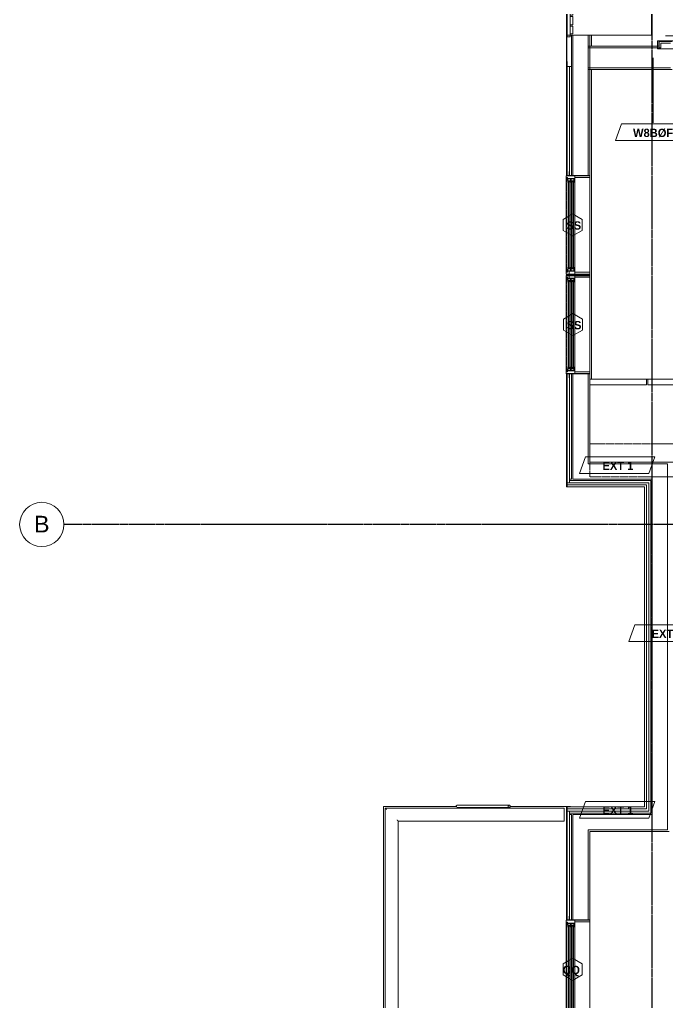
# Model space of a CAD drawing. Header units: inches. Extents: x -4058 to -1781, y 9814 to 12264.
# Drawn here: x -4057.8 to -3823.8, y 11362.6 to 11717.5 of the extents above; entities that cross this region are included whole.
import ezdxf

# ---------------------------------------------------------------- set-up
doc = ezdxf.new("R2010")
doc.units = ezdxf.units.IN
doc.header["$MEASUREMENT"] = 0
doc.linetypes.add('Dash', pattern=[0.25, 0.125, -0.125])
doc.linetypes.add('Grid Line 1_2_', pattern=[0.875, 0.5, -0.125, 0.125, -0.125])
for name, color, linetype, lineweight in [('0-1', 7, 'Continuous', 5), ('0-2', 7, 'Continuous', 9), ('0-4', 165, 'Continuous', 5), ('A-DETL-GENF-HDLN-1', 7, 'Dash', 9), ('A-DETL-GENF-HDLN-2', 1, 'Continuous', 18), ('A-DOOR-3', 31, 'Continuous', 9), ('A-DOOR-4', 31, 'Continuous', 30), ('A-FLOR-1', 7, 'Continuous', 9), ('A-FLOR-2', 192, 'Continuous', 9), ('A-FLOR-HRAL-1', 7, 'Continuous', 9), ('A-GENM-1', 7, 'Continuous', 9), ('A-GLAZ', 151, 'Continuous', 18), ('A-GLAZ-1', 10, 'Continuous', 30), ('A-GLAZ-2', 7, 'Continuous', 9), ('A-GLAZ-IDEN', 152, 'Continuous', 9), ('A-WALL', 113, 'Continuous', 18), ('A-WALL-1', 7, 'Continuous', 9), ('A-WALL-2', 250, 'Continuous', 18), ('A-WALL-3', 113, 'Continuous', 9), ('A-WALL-IDEN', 211, 'Continuous', 9), ('I-WALL-2', 2, 'Continuous', 9), ('Q-CASE', 31, 'Continuous', 9), ('Q-CASE-HDLN', 31, 'Dash', 9), ('Q-SPCQ', 91, 'Continuous', 9), ('S-BEAM-1', 7, 'Continuous', 9), ('S-GRID-1', 1, 'Grid Line 1_2_', 30), ('S-GRID-IDEN', 1, 'Continuous', 9), ('S-GRID-IDEN-1', 147, 'Continuous', 9)]:
    doc.layers.add(name, color=color, linetype=linetype, lineweight=lineweight)
doc.styles.add('Arial', font='arial.ttf', dxfattribs={"height": 6})
doc.styles.add('Century Gothic_B', font='GOTHICB.TTF', dxfattribs={"height": 3})

# ---------------------------------------------------------------- blocks, each defined once
blk = doc.blocks.new('Window-Double_Hung-Marvin-Essential - 2-WIDE _TEMP ALL LOW_ ESDH3066-3454268-UNIT PLANS - 2ND FLOOR')
at = {"layer": 'A-DETL-GENF-HDLN-1'}
blk.add_line((16.1, 4.22), (-16.5, 4.22), dxfattribs=at)
at = {"layer": 'A-DETL-GENF-HDLN-2'}
for p, q in [((-17.75, 4.28), (-17.16, 4.28)), ((-17.75, 4.28), (-17.75, 1.19)), ((-17.08, 3.87), (-17.16, 4.28)), ((-17.08, 3.87), (-16.19, 3.87)), ((-16.85, 4.25), (-16.85, 3.87)), ((-16.3, 4.25), (-16.85, 4.25)), ((-16.38, 3.77), (-16.72, 3.77)), ((-16.72, 3.77), (-16.72, 1.19)), ((-15.34, 3.69), (-16.56, 3.69)), ((-16.56, 2.75), (-16.56, 3.69)), ((-16.38, 3.87), (-16.38, 3.77)), ((-16.3, 4.01), (-16.3, 4.25)), ((-16.18, 4.01), (-16.3, 4.01)), ((-16.19, 3.97), (-16.1, 3.97)), ((-16.19, 3.87), (-16.19, 3.97)), ((-16.18, 4.22), (-16.1, 4.22)), ((-16.18, 4.22), (-16.18, 4.01)), ((-16.1, 3.97), (-16.1, 4.22)), ((-15.94, 2.87), (-15.94, 3.59)), ((-15.94, 3.59), (-15.28, 3.59)), ((-15.84, 2.88), (-15.84, 3.57)), ((-15.34, 3.69), (-15.28, 3.63)), ((-15.28, 3.59), (-15.28, 3.63)), ((15.34, 3.69), (15.28, 3.63)), ((15.28, 3.59), (15.28, 3.63)), ((15.94, 3.59), (15.28, 3.59)), ((15.34, 3.69), (16.56, 3.69)), ((15.84, 2.88), (15.84, 3.57)), ((15.94, 2.87), (15.94, 3.59)), ((16.18, 4.22), (16.1, 4.22)), ((16.1, 3.97), (16.1, 4.22)), ((16.19, 3.97), (16.1, 3.97)), ((16.18, 4.22), (16.18, 4.01)), ((16.18, 4.01), (16.3, 4.01)), ((16.19, 3.87), (16.19, 3.97)), ((17.08, 3.87), (16.19, 3.87)), ((16.3, 4.01), (16.3, 4.25)), ((16.3, 4.25), (16.85, 4.25)), ((16.38, 3.87), (16.38, 3.77)), ((16.38, 3.77), (16.72, 3.77)), ((16.56, 2.75), (16.56, 3.69)), ((16.72, 3.77), (16.72, 1.19)), ((16.85, 4.25), (16.85, 3.87)), ((17.08, 3.87), (17.16, 4.28)), ((17.75, 4.28), (17.16, 4.28)), ((17.75, 4.28), (17.75, 1.19)), ((-19.25, 3.23), (-19.25, 3.19)), ((-17.75, 3.23), (-19.25, 3.23)), ((-19.25, 3.19), (-17.9, 3.19)), ((-17.9, 3.19), (-17.9, 3.08)), ((-17.9, 3.08), (-17.75, 3.08)), ((-16.72, 1.19), (-17.75, 1.19)), ((-17.13, 1.16), (-17.13, -4.19)), ((-16.56, 2.75), (-15.34, 2.75)), ((-15.34, 2.47), (-16.56, 2.47)), ((-16.56, 1.53), (-16.56, 2.47)), ((-16.56, 1.53), (-15.34, 1.53)), ((-15.28, 2.87), (-15.94, 2.87)), ((-15.94, 1.65), (-15.94, 2.37)), ((-15.94, 2.37), (-15.28, 2.37)), ((-15.28, 1.65), (-15.94, 1.65)), ((-15.84, 1.66), (-15.84, 2.35)), ((-15.54, 3.01), (-15.54, 3.45)), ((-15.54, 1.79), (-15.54, 2.23)), ((-15.34, 2.75), (-15.28, 2.81)), ((-15.34, 2.47), (-15.28, 2.41)), ((-15.34, 1.53), (-15.28, 1.59)), ((-15.28, 2.81), (-15.28, 2.87)), ((-15.28, 2.37), (-15.28, 2.41)), ((-15.28, 1.59), (-15.28, 1.65)), ((15.28, 2.81), (15.28, 2.87)), ((15.28, 2.87), (15.94, 2.87)), ((15.34, 2.75), (15.28, 2.81)), ((15.34, 2.47), (15.28, 2.41)), ((15.28, 2.37), (15.28, 2.41)), ((15.94, 2.37), (15.28, 2.37)), ((15.28, 1.59), (15.28, 1.65)), ((15.28, 1.65), (15.94, 1.65)), ((15.34, 1.53), (15.28, 1.59)), ((16.56, 2.75), (15.34, 2.75)), ((15.34, 2.47), (16.56, 2.47)), ((16.56, 1.53), (15.34, 1.53)), ((15.54, 3.01), (15.54, 3.45)), ((15.54, 1.79), (15.54, 2.23)), ((15.84, 1.66), (15.84, 2.35)), ((15.94, 1.65), (15.94, 2.37)), ((16.56, 1.53), (16.56, 2.47)), ((16.72, 1.19), (17.75, 1.19)), ((17.12, -4.19), (17.12, 1.16)), ((17.75, 3.23), (19.25, 3.23)), ((17.9, 3.08), (17.75, 3.08)), ((17.9, 3.19), (17.9, 3.08)), ((19.25, 3.19), (17.9, 3.19)), ((19.25, 3.23), (19.25, 3.19)), ((-17.13, -4.19), (-17.75, -4.19)), ((17.12, -4.19), (17.75, -4.19))]:
    blk.add_line(p, q, dxfattribs=at)
at = {"layer": 'A-GLAZ'}
for p, q in [((15.84, 3.57), (-15.84, 3.57)), ((15.84, 3.45), (-15.84, 3.45)), ((15.84, 3.01), (-15.84, 3.01)), ((15.84, 2.88), (-15.84, 2.88)), ((15.84, 2.35), (-15.84, 2.35)), ((15.84, 2.23), (-15.84, 2.23)), ((15.84, 1.79), (-15.84, 1.79)), ((15.84, 1.66), (-15.84, 1.66))]:
    blk.add_line(p, q, dxfattribs=at)
at = {"layer": 'A-GLAZ-1'}
for p, q in [((-17.75, 4.28), (-17.75, 1.19)), ((17.75, 1.19), (17.75, 4.28)), ((-17.75, 1.16), (-17.75, -4.19)), ((17.75, -4.19), (17.75, 1.16))]:
    blk.add_line(p, q, dxfattribs=at)
at = {"layer": 'A-GLAZ-2'}
for p, q in [((17.75, 4.28), (-17.75, 4.28)), ((20.21, 4.25), (17.75, 4.25)), ((17.75, 4.19), (20.21, 4.19)), ((20.21, 4.19), (20.21, 4.25)), ((-17.75, 1.19), (17.75, 1.19)), ((-17.75, -4.19), (17.75, -4.19))]:
    blk.add_line(p, q, dxfattribs=at)
blk = doc.blocks.new('Window-Double_Hung-Marvin-Essential - 1-WIDE _TEMP ALL_ ESDH3066-3454283-UNIT PLANS - 2ND FLOOR')
at = {"layer": 'A-DETL-GENF-HDLN-1'}
blk.add_line((16.1, 4.22), (-16.5, 4.22), dxfattribs=at)
at = {"layer": 'A-DETL-GENF-HDLN-2'}
for p, q in [((-17.75, 4.28), (-17.16, 4.28)), ((-17.75, 4.28), (-17.75, 1.19)), ((-17.08, 3.87), (-17.16, 4.28)), ((-17.08, 3.87), (-16.19, 3.87)), ((-16.85, 4.25), (-16.85, 3.87)), ((-16.3, 4.25), (-16.85, 4.25)), ((-16.38, 3.77), (-16.72, 3.77)), ((-16.72, 3.77), (-16.72, 1.19)), ((-15.34, 3.69), (-16.56, 3.69)), ((-16.56, 2.75), (-16.56, 3.69)), ((-16.38, 3.87), (-16.38, 3.77)), ((-16.3, 4.01), (-16.3, 4.25)), ((-16.18, 4.01), (-16.3, 4.01)), ((-16.19, 3.97), (-16.1, 3.97)), ((-16.19, 3.87), (-16.19, 3.97)), ((-16.18, 4.22), (-16.1, 4.22)), ((-16.18, 4.22), (-16.18, 4.01)), ((-16.1, 3.97), (-16.1, 4.22)), ((-15.94, 2.87), (-15.94, 3.59)), ((-15.94, 3.59), (-15.28, 3.59)), ((-15.84, 2.88), (-15.84, 3.57)), ((-15.34, 3.69), (-15.28, 3.63)), ((-15.28, 3.59), (-15.28, 3.63)), ((15.34, 3.69), (15.28, 3.63)), ((15.28, 3.59), (15.28, 3.63)), ((15.94, 3.59), (15.28, 3.59)), ((15.34, 3.69), (16.56, 3.69)), ((15.84, 2.88), (15.84, 3.57)), ((15.94, 2.87), (15.94, 3.59)), ((16.18, 4.22), (16.1, 4.22)), ((16.1, 3.97), (16.1, 4.22)), ((16.19, 3.97), (16.1, 3.97)), ((16.18, 4.22), (16.18, 4.01)), ((16.18, 4.01), (16.3, 4.01)), ((16.19, 3.87), (16.19, 3.97)), ((17.08, 3.87), (16.19, 3.87)), ((16.3, 4.01), (16.3, 4.25)), ((16.3, 4.25), (16.85, 4.25)), ((16.38, 3.87), (16.38, 3.77)), ((16.38, 3.77), (16.72, 3.77)), ((16.56, 2.75), (16.56, 3.69)), ((16.72, 3.77), (16.72, 1.19)), ((16.85, 4.25), (16.85, 3.87)), ((17.08, 3.87), (17.16, 4.28)), ((17.75, 4.28), (17.16, 4.28)), ((17.75, 4.28), (17.75, 1.19)), ((-19.25, 3.23), (-19.25, 3.19)), ((-17.75, 3.23), (-19.25, 3.23)), ((-19.25, 3.19), (-17.9, 3.19)), ((-17.9, 3.19), (-17.9, 3.08)), ((-17.9, 3.08), (-17.75, 3.08)), ((-16.72, 1.19), (-17.75, 1.19)), ((-17.13, 1.16), (-17.13, -4.19)), ((-16.56, 2.75), (-15.34, 2.75)), ((-15.34, 2.47), (-16.56, 2.47)), ((-16.56, 1.53), (-16.56, 2.47)), ((-16.56, 1.53), (-15.34, 1.53)), ((-15.28, 2.87), (-15.94, 2.87)), ((-15.94, 1.65), (-15.94, 2.37)), ((-15.94, 2.37), (-15.28, 2.37)), ((-15.28, 1.65), (-15.94, 1.65)), ((-15.84, 1.66), (-15.84, 2.35)), ((-15.54, 3.01), (-15.54, 3.45)), ((-15.54, 1.79), (-15.54, 2.23)), ((-15.34, 2.75), (-15.28, 2.81)), ((-15.34, 2.47), (-15.28, 2.41)), ((-15.34, 1.53), (-15.28, 1.59)), ((-15.28, 2.81), (-15.28, 2.87)), ((-15.28, 2.37), (-15.28, 2.41)), ((-15.28, 1.59), (-15.28, 1.65)), ((15.28, 2.81), (15.28, 2.87)), ((15.28, 2.87), (15.94, 2.87)), ((15.34, 2.75), (15.28, 2.81)), ((15.34, 2.47), (15.28, 2.41)), ((15.28, 2.37), (15.28, 2.41)), ((15.94, 2.37), (15.28, 2.37)), ((15.28, 1.59), (15.28, 1.65)), ((15.28, 1.65), (15.94, 1.65)), ((15.34, 1.53), (15.28, 1.59)), ((16.56, 2.75), (15.34, 2.75)), ((15.34, 2.47), (16.56, 2.47)), ((16.56, 1.53), (15.34, 1.53)), ((15.54, 3.01), (15.54, 3.45)), ((15.54, 1.79), (15.54, 2.23)), ((15.84, 1.66), (15.84, 2.35)), ((15.94, 1.65), (15.94, 2.37)), ((16.56, 1.53), (16.56, 2.47)), ((16.72, 1.19), (17.75, 1.19)), ((17.12, -4.19), (17.12, 1.16)), ((17.75, 3.23), (19.25, 3.23)), ((17.9, 3.08), (17.75, 3.08)), ((17.9, 3.19), (17.9, 3.08)), ((19.25, 3.19), (17.9, 3.19)), ((19.25, 3.23), (19.25, 3.19)), ((-17.13, -4.19), (-17.75, -4.19)), ((17.12, -4.19), (17.75, -4.19))]:
    blk.add_line(p, q, dxfattribs=at)
at = {"layer": 'A-GLAZ'}
for p, q in [((15.84, 3.57), (-15.84, 3.57)), ((15.84, 3.45), (-15.84, 3.45)), ((15.84, 3.01), (-15.84, 3.01)), ((15.84, 2.88), (-15.84, 2.88)), ((15.84, 2.35), (-15.84, 2.35)), ((15.84, 2.23), (-15.84, 2.23)), ((15.84, 1.79), (-15.84, 1.79)), ((15.84, 1.66), (-15.84, 1.66))]:
    blk.add_line(p, q, dxfattribs=at)
at = {"layer": 'A-GLAZ-1'}
for p, q in [((-17.75, 4.28), (-17.75, 1.19)), ((17.75, 1.19), (17.75, 4.28)), ((-17.75, 1.16), (-17.75, -4.19)), ((17.75, -4.19), (17.75, 1.16))]:
    blk.add_line(p, q, dxfattribs=at)
at = {"layer": 'A-GLAZ-2'}
for p, q in [((17.75, 4.28), (-17.75, 4.28)), ((19.62, 4.25), (17.75, 4.25)), ((17.75, 4.19), (19.62, 4.19)), ((19.62, 4.19), (19.62, 4.25)), ((-17.75, 1.19), (17.75, 1.19)), ((-17.75, -4.19), (17.75, -4.19))]:
    blk.add_line(p, q, dxfattribs=at)
blk = doc.blocks.new('V-Series_EWC4_SPVU_RFA_2015 - 2ND AND 3RD FLOOR-2226480-UNIT PLANS - 2ND FLOOR')
at = {"layer": 'A-GENM-1'}
for p, q in [((-3859.97, 11740.34), (-3859.97, 11739.78)), ((-3858.97, 11740.34), (-3859.97, 11740.34)), ((-3859.97, 11739.78), (-3859.97, 11711.9)), ((-3858.97, 11739.78), (-3859.97, 11739.78)), ((-3859.97, 11739.78), (-3858.97, 11739.78)), ((-3858.97, 11739.78), (-3858.97, 11740.34)), ((-3858.97, 11711.9), (-3858.97, 11739.78)), ((-3829.54, 11739.78), (-3858.97, 11739.78)), ((-3858.97, 11739.78), (-3858.97, 11739.34)), ((-3829.54, 11711.9), (-3829.54, 11739.78)), ((-3858.97, 11739.34), (-3857.97, 11739.34)), ((-3857.97, 11736.54), (-3858.97, 11736.54)), ((-3858.97, 11736.54), (-3858.97, 11736.04)), ((-3858.97, 11736.04), (-3857.97, 11736.04)), ((-3857.97, 11739.34), (-3857.97, 11736.54)), ((-3857.97, 11736.04), (-3857.97, 11733.06)), ((-3857.97, 11733.06), (-3858.97, 11733.06)), ((-3858.97, 11733.06), (-3858.97, 11732.56)), ((-3858.97, 11732.56), (-3857.97, 11732.56)), ((-3857.97, 11732.56), (-3857.97, 11729.57)), ((-3857.97, 11729.57), (-3858.97, 11729.57)), ((-3858.97, 11729.57), (-3858.97, 11729.07)), ((-3858.97, 11729.07), (-3857.97, 11729.07)), ((-3857.97, 11729.07), (-3857.97, 11726.09)), ((-3857.97, 11726.09), (-3858.97, 11726.09)), ((-3858.97, 11726.09), (-3858.97, 11725.59)), ((-3858.97, 11725.59), (-3857.97, 11725.59)), ((-3857.97, 11725.59), (-3857.97, 11722.61)), ((-3857.97, 11722.61), (-3858.97, 11722.61)), ((-3858.97, 11722.61), (-3858.97, 11722.11)), ((-3858.97, 11722.11), (-3857.97, 11722.11)), ((-3857.97, 11722.11), (-3857.97, 11719.12)), ((-3857.97, 11719.12), (-3858.97, 11719.12)), ((-3858.97, 11719.12), (-3858.97, 11718.62)), ((-3858.97, 11718.62), (-3857.97, 11718.62)), ((-3857.97, 11718.62), (-3857.97, 11715.64)), ((-3857.97, 11715.64), (-3858.97, 11715.64)), ((-3858.97, 11715.64), (-3858.97, 11715.14)), ((-3858.97, 11715.14), (-3857.97, 11715.14)), ((-3857.97, 11715.14), (-3857.97, 11712.34)), ((-3859.97, 11711.9), (-3858.97, 11711.9)), ((-3859.97, 11711.9), (-3859.97, 11711.34)), ((-3858.97, 11711.9), (-3859.97, 11711.9)), ((-3859.97, 11711.34), (-3858.97, 11711.34)), ((-3857.97, 11712.34), (-3858.97, 11712.34)), ((-3858.97, 11712.34), (-3858.97, 11711.9)), ((-3858.97, 11711.34), (-3858.97, 11711.9)), ((-3858.97, 11711.9), (-3829.54, 11711.9))]:
    blk.add_line(p, q, dxfattribs=at)
blk = doc.blocks.new('Perforated Panel at Magic-Pak - hvac panel - 2nd floor 2-2702973-UNIT PLANS - 2ND FLOOR')
at = {"layer": 'A-GLAZ-2'}
for p, q in [((19.01, 4.19), (-19.01, 4.19)), ((-19.01, 4.12), (19.01, 4.12))]:
    blk.add_line(p, q, dxfattribs=at)
blk = doc.blocks.new('Window-Double_Hung-Marvin-Essential - 2-WIDE _TEMP ALL LOW_ ESDH3066-3454271-UNIT PLANS - 2ND FLOOR')
at = {"layer": 'A-DETL-GENF-HDLN-1'}
blk.add_line((16.1, -4.22), (-16.5, -4.22), dxfattribs=at)
at = {"layer": 'A-DETL-GENF-HDLN-2'}
for p, q in [((-17.13, 4.19), (-17.75, 4.19)), ((-17.13, -1.16), (-17.13, 4.19)), ((17.12, 4.19), (17.75, 4.19)), ((17.12, 4.19), (17.12, -1.16)), ((-19.25, -3.23), (-19.25, -3.19)), ((-19.25, -3.19), (-17.9, -3.19)), ((-17.75, -3.23), (-19.25, -3.23)), ((-17.9, -3.19), (-17.9, -3.08)), ((-17.9, -3.08), (-17.75, -3.08)), ((-16.72, -1.19), (-17.75, -1.19)), ((-17.75, -4.28), (-17.75, -1.19)), ((-16.72, -3.77), (-16.72, -1.19)), ((-16.56, -1.53), (-15.34, -1.53)), ((-16.56, -1.53), (-16.56, -2.47)), ((-15.34, -2.47), (-16.56, -2.47)), ((-16.56, -2.75), (-15.34, -2.75)), ((-16.56, -2.75), (-16.56, -3.69)), ((-15.28, -1.65), (-15.94, -1.65)), ((-15.94, -1.65), (-15.94, -2.37)), ((-15.94, -2.37), (-15.28, -2.37)), ((-15.28, -2.87), (-15.94, -2.87)), ((-15.94, -2.87), (-15.94, -3.59)), ((-15.84, -1.66), (-15.84, -2.35)), ((-15.84, -2.88), (-15.84, -3.57)), ((-15.54, -1.79), (-15.54, -2.23)), ((-15.54, -3.01), (-15.54, -3.45)), ((-15.34, -1.53), (-15.28, -1.59)), ((-15.34, -2.47), (-15.28, -2.41)), ((-15.34, -2.75), (-15.28, -2.81)), ((-15.28, -1.59), (-15.28, -1.65)), ((-15.28, -2.37), (-15.28, -2.41)), ((-15.28, -2.81), (-15.28, -2.87)), ((15.34, -1.53), (15.28, -1.59)), ((15.28, -1.59), (15.28, -1.65)), ((15.28, -1.65), (15.94, -1.65)), ((15.28, -2.37), (15.28, -2.41)), ((15.94, -2.37), (15.28, -2.37)), ((15.34, -2.47), (15.28, -2.41)), ((15.34, -2.75), (15.28, -2.81)), ((15.28, -2.81), (15.28, -2.87)), ((15.28, -2.87), (15.94, -2.87)), ((16.56, -1.53), (15.34, -1.53)), ((15.34, -2.47), (16.56, -2.47)), ((16.56, -2.75), (15.34, -2.75)), ((15.54, -1.79), (15.54, -2.23)), ((15.54, -3.01), (15.54, -3.45)), ((15.84, -1.66), (15.84, -2.35)), ((15.84, -2.88), (15.84, -3.57)), ((15.94, -1.65), (15.94, -2.37)), ((15.94, -2.87), (15.94, -3.59)), ((16.56, -1.53), (16.56, -2.47)), ((16.56, -2.75), (16.56, -3.69)), ((16.72, -3.77), (16.72, -1.19)), ((16.72, -1.19), (17.75, -1.19)), ((17.75, -4.28), (17.75, -1.19)), ((17.9, -3.08), (17.75, -3.08)), ((17.75, -3.23), (19.25, -3.23)), ((17.9, -3.19), (17.9, -3.08)), ((19.25, -3.19), (17.9, -3.19)), ((19.25, -3.23), (19.25, -3.19)), ((-17.75, -4.28), (-17.16, -4.28)), ((-17.08, -3.87), (-17.16, -4.28)), ((-17.08, -3.87), (-16.19, -3.87)), ((-16.85, -4.25), (-16.85, -3.87)), ((-16.3, -4.25), (-16.85, -4.25)), ((-16.38, -3.77), (-16.72, -3.77)), ((-15.34, -3.69), (-16.56, -3.69)), ((-16.38, -3.87), (-16.38, -3.77)), ((-16.18, -4.01), (-16.3, -4.01)), ((-16.3, -4.01), (-16.3, -4.25)), ((-16.19, -3.87), (-16.19, -3.97)), ((-16.19, -3.97), (-16.1, -3.97)), ((-16.18, -4.22), (-16.18, -4.01)), ((-16.18, -4.22), (-16.1, -4.22)), ((-16.1, -3.97), (-16.1, -4.22)), ((-15.94, -3.59), (-15.28, -3.59)), ((-15.34, -3.69), (-15.28, -3.63)), ((-15.28, -3.59), (-15.28, -3.63)), ((15.28, -3.59), (15.28, -3.63)), ((15.94, -3.59), (15.28, -3.59)), ((15.34, -3.69), (15.28, -3.63)), ((15.34, -3.69), (16.56, -3.69)), ((16.19, -3.97), (16.1, -3.97)), ((16.1, -3.97), (16.1, -4.22)), ((16.18, -4.22), (16.1, -4.22)), ((16.18, -4.22), (16.18, -4.01)), ((16.18, -4.01), (16.3, -4.01)), ((17.08, -3.87), (16.19, -3.87)), ((16.19, -3.87), (16.19, -3.97)), ((16.3, -4.01), (16.3, -4.25)), ((16.3, -4.25), (16.85, -4.25)), ((16.38, -3.87), (16.38, -3.77)), ((16.38, -3.77), (16.72, -3.77)), ((16.85, -4.25), (16.85, -3.87)), ((17.08, -3.87), (17.16, -4.28)), ((17.75, -4.28), (17.16, -4.28))]:
    blk.add_line(p, q, dxfattribs=at)
at = {"layer": 'A-GLAZ'}
for p, q in [((15.84, -1.66), (-15.84, -1.66)), ((15.84, -1.79), (-15.84, -1.79)), ((15.84, -2.23), (-15.84, -2.23)), ((15.84, -2.35), (-15.84, -2.35)), ((15.84, -2.88), (-15.84, -2.88)), ((15.84, -3.01), (-15.84, -3.01)), ((15.84, -3.45), (-15.84, -3.45)), ((15.84, -3.57), (-15.84, -3.57))]:
    blk.add_line(p, q, dxfattribs=at)
at = {"layer": 'A-GLAZ-1'}
for p, q in [((-17.75, -1.16), (-17.75, 4.19)), ((17.75, 4.19), (17.75, -1.16)), ((-17.75, -4.28), (-17.75, -1.19)), ((17.75, -1.19), (17.75, -4.28))]:
    blk.add_line(p, q, dxfattribs=at)
at = {"layer": 'A-GLAZ-2'}
for p, q in [((-17.75, 4.19), (17.75, 4.19)), ((-17.75, -1.19), (17.75, -1.19)), ((17.75, -4.28), (-17.75, -4.28)), ((17.75, -4.19), (20.21, -4.19)), ((20.21, -4.25), (17.75, -4.25)), ((20.21, -4.19), (20.21, -4.25))]:
    blk.add_line(p, q, dxfattribs=at)
blk = doc.blocks.new('Railing - Baluster_01-2700443-UNIT PLANS - 2ND FLOOR')
at = {"layer": 'A-FLOR-HRAL-1'}
for p, q in [((-0.59, 1.18), (0.59, 1.18)), ((-0.59, 0.59), (-0.59, 1.18)), ((0.59, 1.18), (0.59, 0.59))]:
    blk.add_line(p, q, dxfattribs=at)
blk = doc.blocks.new('Railing - Railing-3290136-UNIT PLANS - 2ND FLOOR')
at = {"layer": 'A-FLOR-HRAL-1'}
for p, q in [((-3925.72, 11432.75), (-3925.72, 11126.83)), ((-3861.11, 11432.75), (-3925.72, 11432.75)), ((-3861.11, 11432.75), (-3861.11, 11432.28)), ((-3861.11, 11432.28), (-3861.11, 11428.5)), ((-3921, 11131.55), (-3921, 11428.03)), ((-3921, 11428.03), (-3861.11, 11428.03)), ((-3861.11, 11428.5), (-3861.11, 11428.03)), ((-3861.92, 11131.55), (-3921, 11131.55)), ((-3861.92, 11131.55), (-3861.92, 11131.08)), ((-3861.92, 11131.08), (-3861.92, 11127.3)), ((-3925.72, 11126.83), (-3861.92, 11126.83)), ((-3861.92, 11127.3), (-3861.92, 11126.83))]:
    blk.add_line(p, q, dxfattribs=at)
for points, knots in [([(-3925.25, 11432.28), (-3925.29, 11432.32), (-3925.35, 11432.38), (-3925.43, 11432.46), (-3925.48, 11432.51), (-3925.51, 11432.54), (-3925.55, 11432.58), (-3925.58, 11432.61), (-3925.61, 11432.63), (-3925.63, 11432.66), (-3925.66, 11432.69), (-3925.69, 11432.72), (-3925.72, 11432.74), (-3925.72, 11432.75), (-3925.72, 11432.75)], [0, 0, 0, 0, 0.166667, 0.25, 0.333333, 0.375, 0.416667, 0.5, 0.541667, 0.583333, 0.666667, 0.75, 0.833333, 1, 1, 1, 1]), ([(-3921, 11428.03), (-3921, 11428.03), (-3921.01, 11428.04), (-3921.03, 11428.06), (-3921.06, 11428.09), (-3921.09, 11428.12), (-3921.12, 11428.14), (-3921.14, 11428.17), (-3921.18, 11428.21), (-3921.23, 11428.25), (-3921.26, 11428.29), (-3921.3, 11428.33), (-3921.37, 11428.4), (-3921.43, 11428.46), (-3921.47, 11428.5)], [0, 0, 0, 0, 0.166667, 0.25, 0.333333, 0.416667, 0.458333, 0.5, 0.583333, 0.666667, 0.708333, 0.75, 0.833333, 1, 1, 1, 1]), ([(-3921.47, 11131.08), (-3921.43, 11131.12), (-3921.37, 11131.18), (-3921.29, 11131.26), (-3921.24, 11131.31), (-3921.21, 11131.34), (-3921.18, 11131.38), (-3921.14, 11131.41), (-3921.12, 11131.43), (-3921.09, 11131.46), (-3921.06, 11131.49), (-3921.03, 11131.52), (-3921.01, 11131.54), (-3921, 11131.55), (-3921, 11131.55)], [-1, -1, -1, -1, -0.833333, -0.75, -0.666667, -0.625, -0.583333, -0.5, -0.458333, -0.416667, -0.333333, -0.25, -0.166667, 0, 0, 0, 0]), ([(-3925.72, 11126.83), (-3925.72, 11126.83), (-3925.72, 11126.84), (-3925.69, 11126.86), (-3925.66, 11126.89), (-3925.63, 11126.92), (-3925.61, 11126.94), (-3925.58, 11126.97), (-3925.55, 11127), (-3925.51, 11127.04), (-3925.48, 11127.07), (-3925.43, 11127.12), (-3925.35, 11127.2), (-3925.29, 11127.26), (-3925.25, 11127.3)], [-1, -1, -1, -1, -0.833333, -0.75, -0.666667, -0.583333, -0.541667, -0.5, -0.416667, -0.375, -0.333333, -0.25, -0.166667, 0, 0, 0, 0])]:
    blk.add_open_spline(points, degree=3, knots=knots, dxfattribs=at)
at = {"extrusion": (0, 0, -1), "zscale": -1, "rotation": 90}
blk.add_blockref('Railing - Baluster_01-2700443-UNIT PLANS - 2ND FLOOR', (3862.51, 11129.19), dxfattribs=at)
blk = doc.blocks.new('Walls 61 - Walls 1-3299424-UNIT PLANS - 2ND FLOOR')
at = {"layer": 'S-BEAM-1'}
for p, q in [((-3880.94, 11433.78), (-3899.88, 11433.78)), ((-3899.88, 11433.03), (-3880.94, 11433.03))]:
    blk.add_line(p, q, dxfattribs=at)
at = {"layer": 'S-BEAM-1', "flags": 128}
for points in [[(-3880.94, 11433.78), (-3881.03, 11433.77), (-3881.12, 11433.73), (-3881.2, 11433.68), (-3881.27, 11433.62), (-3881.31, 11433.54), (-3881.33, 11433.45), (-3881.33, 11433.36), (-3881.31, 11433.27), (-3881.27, 11433.19), (-3881.2, 11433.12), (-3881.12, 11433.07), (-3881.03, 11433.04), (-3880.94, 11433.03)], [(-3880.94, 11433.03), (-3880.84, 11433.04), (-3880.75, 11433.07), (-3880.67, 11433.12), (-3880.61, 11433.19), (-3880.56, 11433.27), (-3880.54, 11433.36), (-3880.54, 11433.45), (-3880.56, 11433.54), (-3880.61, 11433.62), (-3880.67, 11433.68), (-3880.75, 11433.73), (-3880.84, 11433.77), (-3880.94, 11433.78)]]:
    blk.add_lwpolyline(points, dxfattribs=at)
at = {"layer": 'S-BEAM-1'}
blk.add_ellipse((-3899.88, 11433.4), major_axis=(0, 0.375), ratio=0.93544, start_param=0, end_param=1.570796, dxfattribs=at)
blk = doc.blocks.new('CTR - 1st Phase - Shell_rvt-1-UNIT PLANS - 2ND FLOOR')
at = {"layer": 'A-FLOR-1'}
for p, q in [((-3899.85, 11433.39), (-3926.36, 11433.39)), ((-3926.36, 11433.39), (-3926.36, 11126.19)), ((-3858.86, 11433.39), (-3880.54, 11433.39)), ((-3858.86, 11433.2), (-3858.86, 11433.39))]:
    blk.add_line(p, q, dxfattribs=at)
at = {"layer": 'A-WALL-1'}
for p, q in [((-3851.85, 11711.9), (-3858.47, 11711.9)), ((-3858.47, 11711.9), (-3858.47, 11700.63)), ((-3851.85, 11661.14), (-3851.85, 11711.9)), ((-3859.97, 11702.38), (-3860.22, 11702.38)), ((-3860.22, 11702.38), (-3860.22, 11663.6)), ((-3859.97, 11700.63), (-3859.97, 11702.38)), ((-3858.47, 11700.63), (-3859.97, 11700.63)), ((-3857.22, 11661.14), (-3857.19, 11661.14)), ((-3860.22, 11625.64), (-3860.22, 11625.14)), ((-3857.19, 11625.64), (-3857.22, 11625.64)), ((-3857.22, 11625.14), (-3857.19, 11625.14)), ((-3851.85, 11625.14), (-3851.85, 11625.64)), ((-3860.22, 11587.18), (-3860.22, 11557.65)), ((-3857.19, 11589.64), (-3857.22, 11589.64)), ((-3851.85, 11587.65), (-3851.85, 11589.64)), ((-3860.22, 11557.65), (-3860.22, 11548.78)), ((-3860.22, 11548.78), (-3859.97, 11548.78)), ((-3859.97, 11548.78), (-3832.07, 11548.78)), ((-3832.07, 11548.78), (-3832.07, 11433.2)), ((-3859.97, 11433.2), (-3860.22, 11433.2)), ((-3860.22, 11433.2), (-3860.22, 11424.33)), ((-3832.07, 11433.2), (-3859.97, 11433.2)), ((-3860.22, 11424.33), (-3860.22, 11394.15)), ((-3851.85, 11392.28), (-3851.85, 11424.33)), ((-3851.85, 11424.33), (-3823.2, 11424.33)), ((-3857.22, 11392.28), (-3857.19, 11392.28))]:
    blk.add_line(p, q, dxfattribs=at)
at = {"layer": 'A-WALL-2'}
for p, q in [((-3857.97, 11711.9), (-3857.97, 11661.14)), ((-3852.47, 11711.9), (-3852.47, 11661.14)), ((-3859.97, 11700.63), (-3859.97, 11661.14)), ((-3859.22, 11700.63), (-3859.22, 11661.14)), ((-3858.47, 11700.63), (-3858.47, 11661.14)), ((-3859.97, 11625.64), (-3859.97, 11625.14)), ((-3859.22, 11625.64), (-3859.22, 11625.14)), ((-3858.47, 11625.64), (-3858.47, 11625.14)), ((-3857.97, 11625.64), (-3857.97, 11625.14)), ((-3852.47, 11625.64), (-3852.47, 11625.14)), ((-3859.97, 11589.64), (-3859.97, 11557.65)), ((-3859.22, 11589.64), (-3859.22, 11557.65)), ((-3858.47, 11589.64), (-3858.47, 11557.65)), ((-3857.97, 11589.64), (-3857.97, 11557.65)), ((-3852.47, 11589.64), (-3852.47, 11557.65)), ((-3859.97, 11550.28), (-3859.97, 11557.65)), ((-3859.22, 11551.53), (-3859.22, 11557.65)), ((-3858.47, 11551.53), (-3858.47, 11557.65)), ((-3857.97, 11557.03), (-3857.97, 11557.65)), ((-3857.97, 11551.53), (-3857.97, 11557.03)), ((-3852.47, 11557.03), (-3852.47, 11557.65)), ((-3823.82, 11557.03), (-3852.47, 11557.03)), ((-3823.82, 11557.03), (-3823.82, 11551.53)), ((-3859.22, 11551.03), (-3859.22, 11551.53)), ((-3858.47, 11551.53), (-3859.22, 11551.53)), ((-3858.47, 11551.53), (-3859.22, 11551.53)), ((-3829.32, 11551.53), (-3857.97, 11551.53)), ((-3829.32, 11551.53), (-3829.32, 11551.03)), ((-3823.82, 11551.53), (-3823.82, 11548.78)), ((-3859.97, 11549.53), (-3859.97, 11550.28)), ((-3859.22, 11550.28), (-3859.97, 11550.28)), ((-3859.22, 11550.28), (-3859.97, 11550.28)), ((-3859.97, 11548.78), (-3859.97, 11549.53)), ((-3831.32, 11549.53), (-3859.97, 11549.53)), ((-3859.22, 11550.28), (-3859.22, 11551.03)), ((-3829.82, 11551.03), (-3859.22, 11551.03)), ((-3830.57, 11550.28), (-3859.22, 11550.28)), ((-3831.32, 11549.53), (-3831.32, 11548.78)), ((-3831.32, 11433.2), (-3831.32, 11548.78)), ((-3830.57, 11550.28), (-3830.57, 11549.53)), ((-3830.57, 11549.53), (-3830.57, 11548.78)), ((-3830.57, 11433.2), (-3830.57, 11548.78)), ((-3829.82, 11551.03), (-3829.82, 11550.28)), ((-3829.82, 11550.28), (-3829.82, 11548.78)), ((-3829.82, 11433.2), (-3829.82, 11548.78)), ((-3829.32, 11551.03), (-3829.32, 11548.78)), ((-3829.32, 11433.2), (-3829.32, 11548.78)), ((-3823.82, 11433.2), (-3823.82, 11548.78)), ((-3859.97, 11432.45), (-3859.97, 11433.2)), ((-3859.97, 11431.7), (-3859.97, 11432.45)), ((-3831.32, 11432.45), (-3859.97, 11432.45)), ((-3859.97, 11424.33), (-3859.97, 11431.7)), ((-3859.97, 11431.7), (-3859.22, 11431.7)), ((-3859.22, 11431.7), (-3859.97, 11431.7)), ((-3859.22, 11430.95), (-3859.22, 11431.7)), ((-3830.57, 11431.7), (-3859.22, 11431.7)), ((-3859.22, 11430.45), (-3859.22, 11430.95)), ((-3829.82, 11430.95), (-3859.22, 11430.95)), ((-3831.32, 11433.2), (-3831.32, 11432.45)), ((-3830.57, 11433.2), (-3830.57, 11432.45)), ((-3830.57, 11432.45), (-3830.57, 11431.7)), ((-3829.82, 11433.2), (-3829.82, 11431.7)), ((-3829.82, 11431.7), (-3829.82, 11430.95)), ((-3829.32, 11433.2), (-3829.32, 11430.95)), ((-3829.32, 11430.95), (-3829.32, 11430.45)), ((-3823.82, 11433.2), (-3823.82, 11430.45)), ((-3859.22, 11424.33), (-3859.22, 11430.45)), ((-3859.22, 11430.45), (-3858.47, 11430.45)), ((-3858.47, 11430.45), (-3859.22, 11430.45)), ((-3858.47, 11424.33), (-3858.47, 11430.45)), ((-3857.97, 11424.95), (-3857.97, 11430.45)), ((-3829.32, 11430.45), (-3857.97, 11430.45)), ((-3823.82, 11430.45), (-3823.82, 11424.95)), ((-3859.97, 11424.33), (-3859.97, 11392.28)), ((-3859.22, 11424.33), (-3859.22, 11392.28)), ((-3858.47, 11424.33), (-3858.47, 11392.28)), ((-3857.97, 11424.33), (-3857.97, 11424.95)), ((-3857.97, 11424.33), (-3857.97, 11392.28)), ((-3852.47, 11424.33), (-3852.47, 11424.95)), ((-3823.82, 11424.95), (-3852.47, 11424.95)), ((-3852.47, 11424.33), (-3852.47, 11392.28))]:
    blk.add_line(p, q, dxfattribs=at)
at = {"layer": '0-2'}
for name, p, rotation in [('Perforated Panel at Magic-Pak - hvac panel - 2nd floor 2-2702973-UNIT PLANS - 2ND FLOOR', (-3856.04, 11721.39), 89.99999999999991), ('Window-Double_Hung-Marvin-Essential - 2-WIDE _TEMP ALL LOW_ ESDH3066-3454268-UNIT PLANS - 2ND FLOOR', (-3856.04, 11643.39), 89.99999999999991), ('Window-Double_Hung-Marvin-Essential - 2-WIDE _TEMP ALL LOW_ ESDH3066-3454271-UNIT PLANS - 2ND FLOOR', (-3856.04, 11607.39), 269.9999999999999), ('Window-Double_Hung-Marvin-Essential - 1-WIDE _TEMP ALL_ ESDH3066-3454283-UNIT PLANS - 2ND FLOOR', (-3856.04, 11374.53), 89.99999999999991)]:
    blk.add_blockref(name, p, dxfattribs=dict(at, rotation=rotation))
for name in ['V-Series_EWC4_SPVU_RFA_2015 - 2ND AND 3RD FLOOR-2226480-UNIT PLANS - 2ND FLOOR', 'Railing - Railing-3290136-UNIT PLANS - 2ND FLOOR', 'Walls 61 - Walls 1-3299424-UNIT PLANS - 2ND FLOOR']:
    blk.add_blockref(name, (0, 0), dxfattribs=at)
blk = doc.blocks.new('Grid - Grid Head - Circle-1738874-UNIT PLANS - 2ND FLOOR')
at = {"layer": 'S-GRID-IDEN-1'}
for start, end in [(360, 180), (180, 360)]:
    blk.add_arc((0, 0), 0.25, start, end, dxfattribs=at)
blk = doc.blocks.new('CTR - 1st Phase - Structure_rvt-1-UNIT PLANS - 2ND FLOOR')
at = {"layer": 'S-GRID-1'}
for p, q in [((-3829.32, 9814.03), (-3829.32, 12247.5)), ((-1781.27, 11535.19), (-4041.78, 11535.19))]:
    blk.add_line(p, q, dxfattribs=at)
at = {"layer": '0-4', "xscale": 31.99999999999999, "yscale": 31.99999999999999, "zscale": 31.99999999999999, "rotation": 89.99999999999987}
blk.add_blockref('Grid - Grid Head - Circle-1738874-UNIT PLANS - 2ND FLOOR', (-4049.78, 11535.19), dxfattribs=at)
at = {"layer": 'S-GRID-IDEN', "insert": (-4052.58, 11538.32), "char_height": 6, "width": 6.767, "attachment_point": 1, "style": 'Arial'}
blk.add_mtext('B', dxfattribs=at)
blk = doc.blocks.new('SWING - SINGLE - FLUSH - SWING - 32_ x 80_ - WITH ACOUSTICAL SEAL-4346081-UNIT PLANS - 2ND FLOOR')
at = {"layer": 'A-DOOR-3'}
for p, q in [((-19, 2.37), (-19, 2.87)), ((-19, 2.87), (-16, 2.87)), ((-19, 2.37), (-16, 2.37)), ((-19, -2.88), (-19, 2.37)), ((-16, 2.37), (-19, 2.37)), ((-16, 2.87), (-16, 2.37)), ((-16, 2.37), (-16, -2.88)), ((16, 2.37), (16, 2.87)), ((16, 2.87), (19, 2.87)), ((16, 2.37), (19, 2.37)), ((16, -2.88), (16, 2.37)), ((19, 2.37), (16, 2.37)), ((19, 2.87), (19, 2.37)), ((19, 2.37), (19, -2.88)), ((-16, -2.88), (-19, -2.88)), ((19, -2.88), (16, -2.88))]:
    blk.add_line(p, q, dxfattribs=at)
blk.add_arc((16, -2.38), 32.07, 180, 266.4241, dxfattribs=at)
at = {"layer": 'A-DOOR-4'}
for p, q in [((14, -2.38), (14, -34.38)), ((16, -2.38), (14, -2.38)), ((16, -2.38), (16, -34.38)), ((16, -34.38), (14, -34.38))]:
    blk.add_line(p, q, dxfattribs=at)
blk = doc.blocks.new('OD_CW_Upper Cabinet - OD_CW_Upper Cabinet-4367000-UNIT PLANS - 2ND FLOOR')
at = {"layer": 'Q-CASE-HDLN'}
for p, q in [((0.74, -24), (0.74, -12)), ((0.74, -12), (171.54, -12)), ((171.54, -12), (171.54, -24)), ((171.54, -24), (0.74, -24))]:
    blk.add_line(p, q, dxfattribs=at)
blk = doc.blocks.new('Refrigerator_-_Side-by-Side_6047 - 36_ X 30_-345559-UNIT PLANS - 2ND FLOOR')
at = {"layer": 'Q-SPCQ'}
for p, q in [((17.87, 14.42), (-17.88, 14.42)), ((-17.88, 14.42), (-17.88, -15.58)), ((17.87, -15.58), (17.87, 14.42)), ((-17.88, -13.58), (-3.13, -13.58)), ((-17.88, -13.58), (-17.88, -15.58)), ((-3.13, -15.58), (-3.13, -13.58)), ((-2.63, -13.58), (17.87, -13.58)), ((-2.63, -13.58), (-2.63, -15.58)), ((17.87, -15.58), (17.87, -13.58)), ((-17.88, -15.58), (17.87, -15.58)), ((-3.13, -15.58), (-17.88, -15.58)), ((17.87, -15.58), (-2.63, -15.58))]:
    blk.add_line(p, q, dxfattribs=at)
blk = doc.blocks.new('Wall Tag - Arch Wall-3956453-UNIT PLANS - 2ND FLOOR')
at = {"layer": 'A-WALL-IDEN'}
for p, q in [((-0.356, 0.094), (-0.424, -0.094)), ((0.424, 0.094), (-0.356, 0.094)), ((0.356, -0.094), (0.424, 0.094)), ((-0.424, -0.094), (0.356, -0.094))]:
    blk.add_line(p, q, dxfattribs=at)
blk = doc.blocks.new('Window Tag - ONE-4156801-UNIT PLANS - 2ND FLOOR')
at = {"layer": 'A-GLAZ-IDEN'}
for p, q in [((0, 0.125), (-0.107, 0.062)), ((0.107, 0.062), (0, 0.125)), ((-0.107, 0.062), (-0.107, -0.062)), ((0.107, -0.062), (0.107, 0.062)), ((-0.107, -0.062), (0, -0.125)), ((0, -0.125), (0.107, -0.062))]:
    blk.add_line(p, q, dxfattribs=at)

msp = doc.modelspace()

# ---------------------------------------------------------------- linework, layer by layer
at = {"layer": 'A-FLOR-2'}
for p, q in [((-3851.23, 11711.9), (-3851.23, 11707.96)), ((-3851.23, 11699.46), (-3851.23, 11587.65))]:
    msp.add_line(p, q, dxfattribs=at)
at = {"layer": 'A-WALL'}
for p, q in [((-3826.22, 11709.03), (-3826.22, 11707.34)), ((-3822.72, 11709.03), (-3826.22, 11709.03)), ((-3826.22, 11707.34), (-3852.47, 11707.34)), ((-3822.72, 11700.09), (-3852.47, 11700.09))]:
    msp.add_line(p, q, dxfattribs=at)
at = {"layer": 'A-WALL-3'}
for p, q in [((-3822.1, 11709.65), (-3826.85, 11709.65)), ((-3826.85, 11709.65), (-3826.85, 11707.96))]:
    msp.add_line(p, q, dxfattribs=at)
at = {"layer": 'A-WALL-IDEN'}
for p, q in [((-3824.47, 11711.59), (-3803.32, 11711.59)), ((-3829, 11703.71), (-3829, 11680.27))]:
    msp.add_line(p, q, dxfattribs=at)
at = {"layer": 'I-WALL-2'}
for p, q in [((-3826.85, 11707.96), (-3852.47, 11707.96)), ((-3852.47, 11707.96), (-3852.47, 11699.46)), ((-3852.47, 11699.46), (-3822.1, 11699.46))]:
    msp.add_line(p, q, dxfattribs=at)

# ---------------------------------------------------------------- block references
at = {"layer": '0-1'}
for name in ['CTR - 1st Phase - Structure_rvt-1-UNIT PLANS - 2ND FLOOR', 'CTR - 1st Phase - Shell_rvt-1-UNIT PLANS - 2ND FLOOR']:
    msp.add_blockref(name, (0, 0), dxfattribs=at)
at = {"layer": 'A-DOOR-3', "rotation": 90.000000000009}
msp.add_blockref('SWING - SINGLE - FLUSH - SWING - 32_ x 80_ - WITH ACOUSTICAL SEAL-4346081-UNIT PLANS - 2ND FLOOR', (-3824.47, 11725.9), dxfattribs=at)
at = {"layer": 'A-GLAZ-IDEN', "xscale": 31.99999999999999, "yscale": 31.99999999999999, "zscale": 31.99999999999999}
for p in [(-3858.04, 11643.39), (-3857.95, 11607.39), (-3858.04, 11374.53)]:
    msp.add_blockref('Window Tag - ONE-4156801-UNIT PLANS - 2ND FLOOR', p, dxfattribs=at)
at = {"layer": 'A-WALL-IDEN', "xscale": 31.99999999999999, "yscale": 31.99999999999999, "zscale": 31.99999999999999}
for p in [(-3829, 11676.86), (-3841.96, 11556.63), (-3824.22, 11495.99), (-3841.96, 11432.18)]:
    msp.add_blockref('Wall Tag - Arch Wall-3956453-UNIT PLANS - 2ND FLOOR', p, dxfattribs=at)
at = {"layer": 'Q-CASE'}
msp.add_blockref('OD_CW_Upper Cabinet - OD_CW_Upper Cabinet-4367000-UNIT PLANS - 2ND FLOOR', (-3852.59, 11576.36), dxfattribs=at)
at = {"layer": 'Q-SPCQ', "rotation": 180}
msp.add_blockref('Refrigerator_-_Side-by-Side_6047 - 36_ X 30_-345559-UNIT PLANS - 2ND FLOOR', (-3833.97, 11572.07), dxfattribs=at)

# ---------------------------------------------------------------- texts
at = {"layer": 'A-GLAZ-IDEN', "char_height": 3, "attachment_point": 1, "style": 'Century Gothic_B'}
for s, insert, width in [('SS', (-3860.3, 11644.67), 5.454), ('SS', (-3860.21, 11608.67), 5.454), ('QQ', (-3861.64, 11375.81), 8.686)]:
    msp.add_mtext(s, dxfattribs=dict(at, insert=insert, width=width))
at = {"layer": 'A-WALL-IDEN', "char_height": 3, "attachment_point": 1, "style": 'Century Gothic_B'}
for s, insert, width in [('W8BØF', (-3836.21, 11678.1), 17.372), ('EXT 1', (-3847.26, 11557.88), 12.726), ('EXT 1', (-3829.52, 11497.24), 12.726), ('EXT 1', (-3847.26, 11433.43), 12.726)]:
    msp.add_mtext(s, dxfattribs=dict(at, insert=insert, width=width))

doc.saveas('drawing.dxf')
